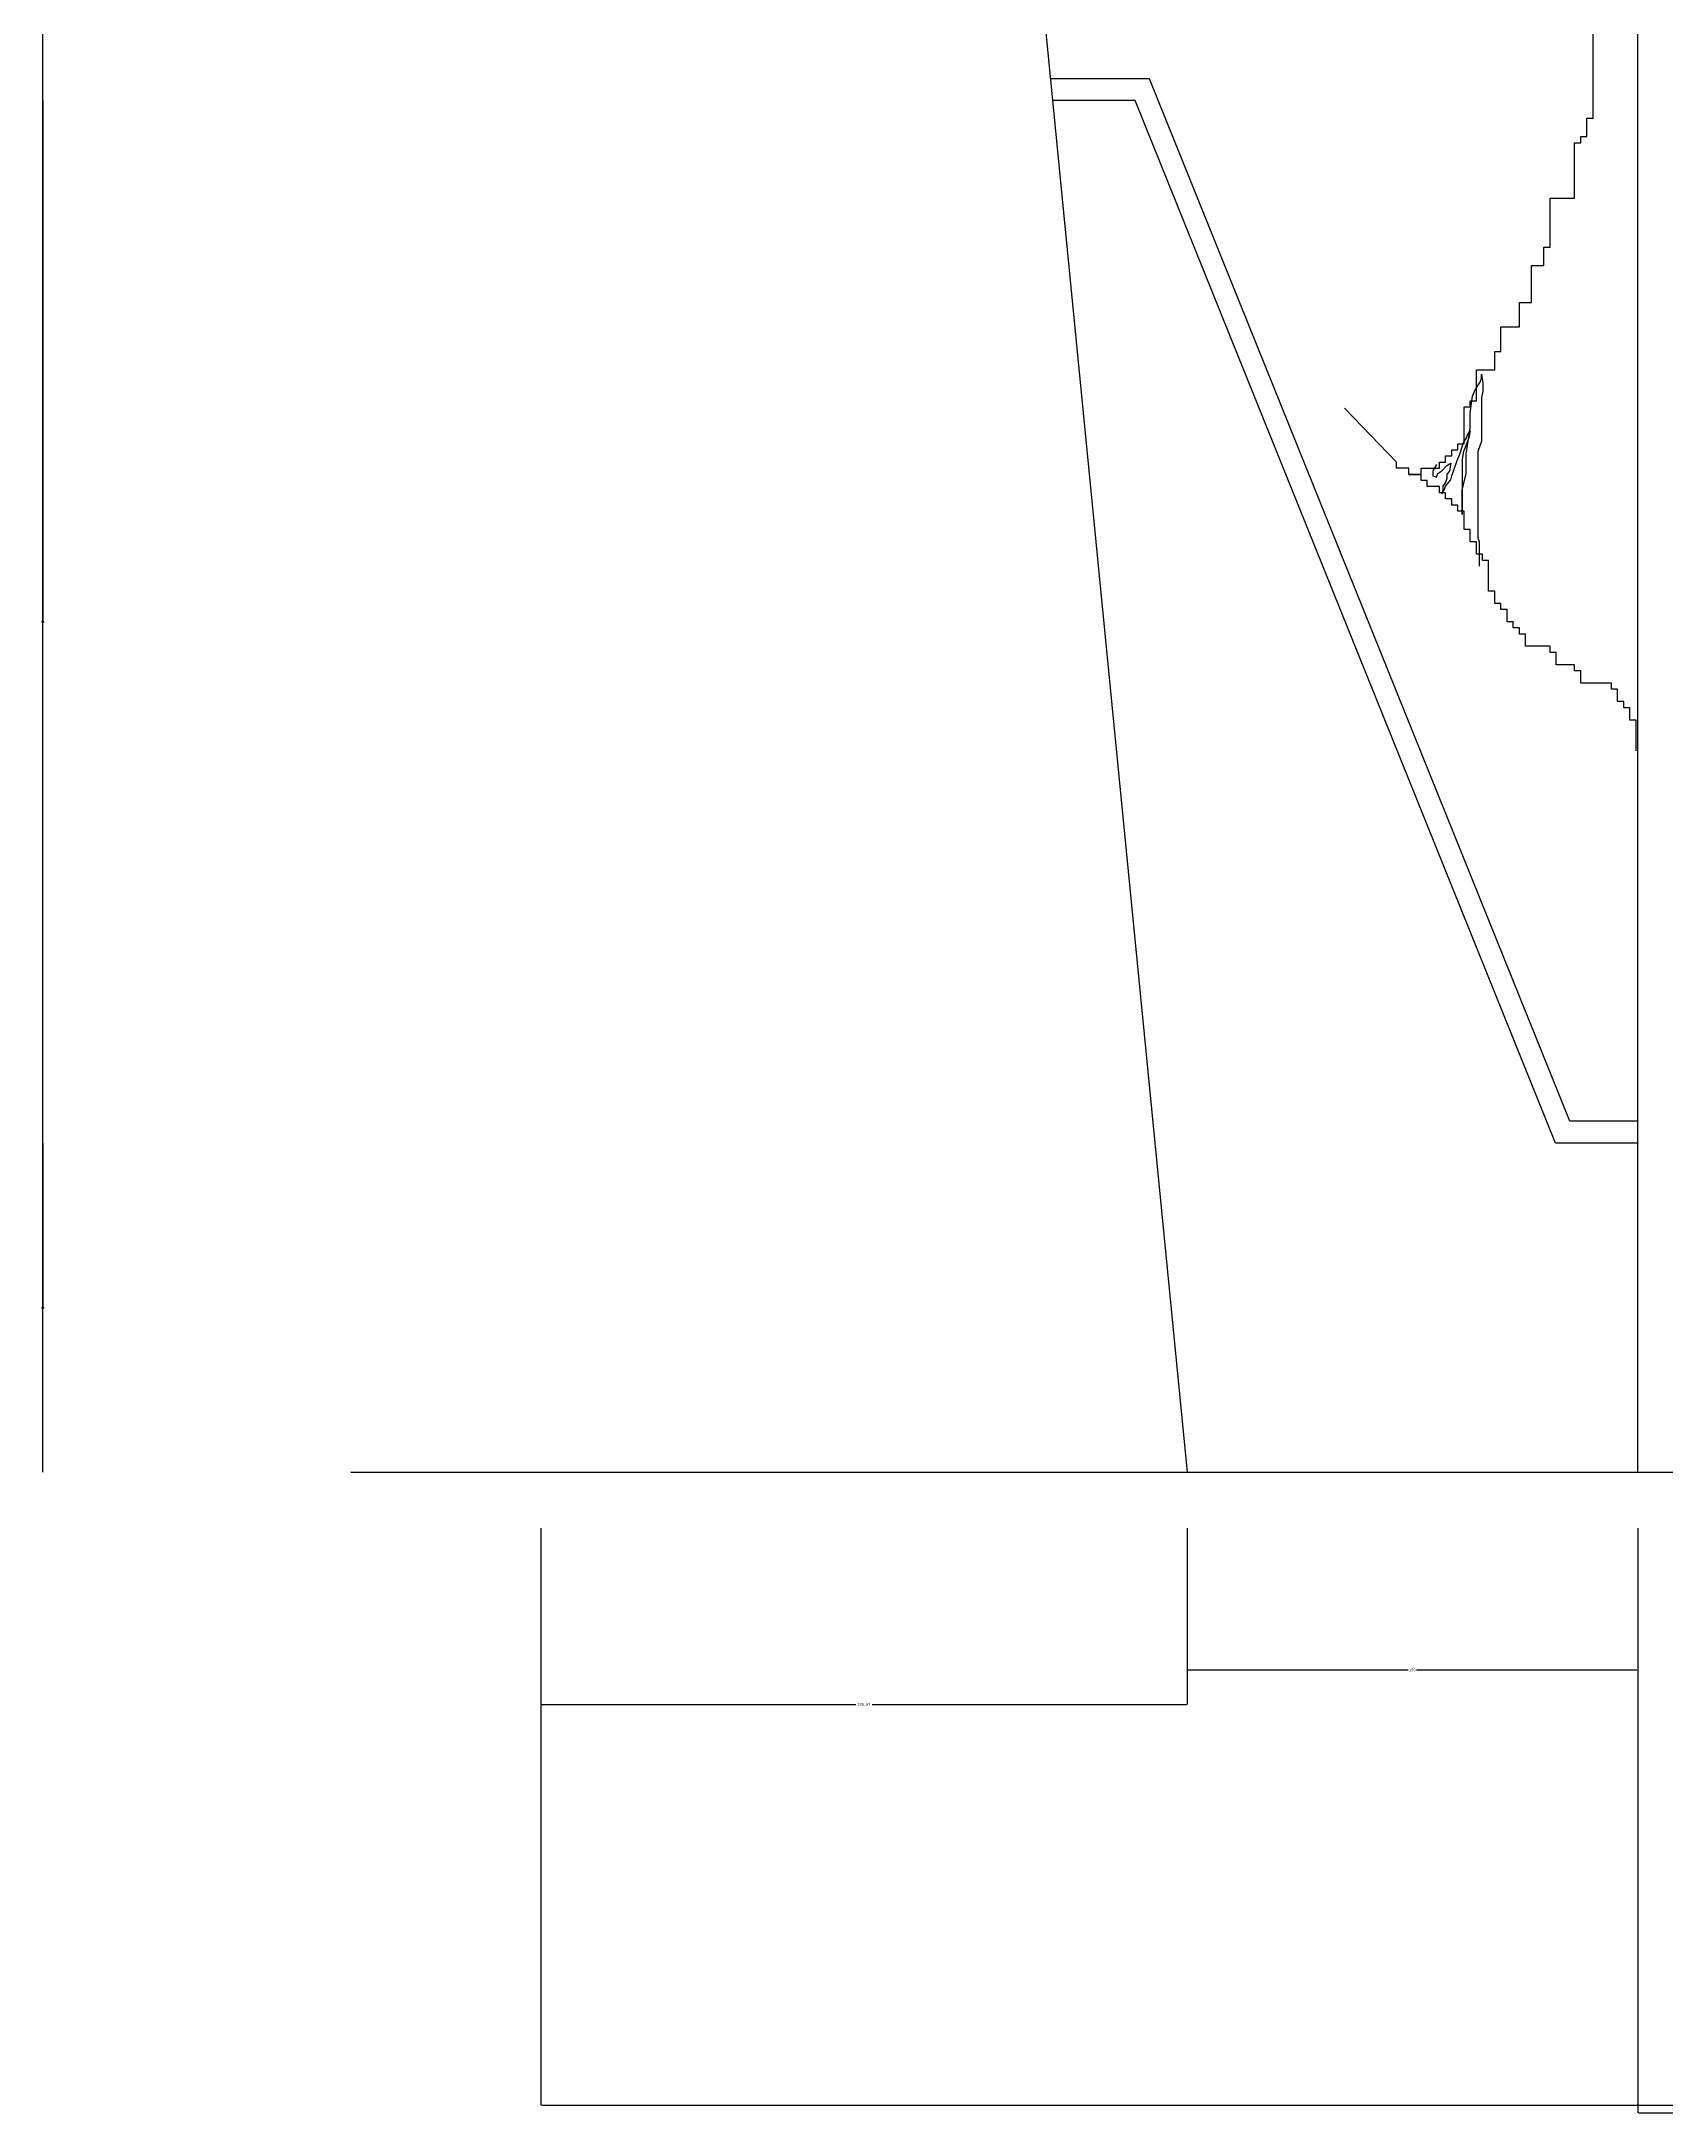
# Model space of a CAD drawing. Header units: metres. Extents: x -150 to 5859, y 346 to 5792.
# Drawn here: x -102 to 490, y 1239 to 1995 of the extents above; entities that cross this region are included whole.
import ezdxf

# ---------------------------------------------------------------- set-up
doc = ezdxf.new("R2010")
doc.units = ezdxf.units.M
for name, color, linetype in [('2', 2, 'Continuous'), ('3', 3, 'Continuous'), ('4', 4, 'Continuous'), ('7', 7, 'Continuous'), ('BH', 3, 'Continuous'), ('DIM', 3, 'Continuous')]:
    doc.layers.add(name, color=color, linetype=linetype)
doc.dimstyles.get("Standard").update_dxf_attribs({"dimtxt": 2.5, "dimasz": 2.5, "dimexe": 1.25, "dimexo": 0.625, "dimtad": 1, "dimcen": 2.5, "dimazin": 3, "dimtfac": 1, "dimtmove": 0, "dimatfit": 3})

# ---------------------------------------------------------------- blocks, each defined once
blk = doc.blocks.new('*D3')
for p, q in [((80.1, 1452.58), (80.1, 1242.32)), ((2380.1, 1452.58), (2380.1, 1242.32)), ((80.35, 1242.32), (1228.1, 1242.32)), ((1232.1, 1242.32), (2379.85, 1242.32))]:
    blk.add_line(p, q)
at = {"layer": 'Defpoints'}
for p in [(80.1, 1452.58), (2380.1, 1452.58), (80.1, 1242.32)]:
    blk.add_point(p, dxfattribs=at)
at = {"layer": 'DIM', "insert": (1230.1, 1242.32), "char_height": 1, "attachment_point": 5}
blk.add_mtext('2300', dxfattribs=at)
blk = doc.blocks.new('*D13')
for p, q in [((-101.48, 3872.94), (-101.48, 2672.94)), ((-101.73, 2672.94), (-101.98, 2672.94)), ((-101.48, 1472.94), (-101.48, 2672.94)), ((-101.48, 2672.94), (-101.48, 2672.94)), ((-101.23, 2672.94), (-100.98, 2672.94))]:
    blk.add_line(p, q)
at = {"layer": 'Defpoints'}
for p in [(-101.48, 3872.94), (-101.48, 2672.94), (-101.48, 1472.94)]:
    blk.add_point(p, dxfattribs=at)
at = {"layer": 'DIM', "insert": (-101.48, 2674.065), "char_height": 1, "attachment_point": 5}
blk.add_mtext('0', dxfattribs=at)
blk = doc.blocks.new('*D14')
for p, q in [((-101.48, 3522.94), (-101.48, 2747.94)), ((-101.73, 2747.94), (-101.98, 2747.94)), ((-101.48, 1972.94), (-101.48, 2747.94)), ((-101.48, 2747.94), (-101.48, 2747.94)), ((-101.23, 2747.94), (-100.98, 2747.94))]:
    blk.add_line(p, q)
at = {"layer": 'Defpoints'}
for p in [(-101.48, 3522.94), (-101.48, 2747.94), (-101.48, 1972.94)]:
    blk.add_point(p, dxfattribs=at)
at = {"layer": 'DIM', "insert": (-101.48, 2749.065), "char_height": 1, "attachment_point": 5}
blk.add_mtext('0', dxfattribs=at)
blk = doc.blocks.new('*D15')
for p, q in [((315.77, 1452.58), (315.77, 1400.9)), ((480.1, 1452.58), (480.1, 1400.9)), ((316.02, 1400.9), (396.435, 1400.9)), ((399.435, 1400.9), (479.85, 1400.9))]:
    blk.add_line(p, q)
at = {"layer": 'Defpoints'}
for p in [(315.77, 1452.58), (480.1, 1452.58), (315.77, 1400.9)]:
    blk.add_point(p, dxfattribs=at)
at = {"layer": 'DIM', "insert": (397.935, 1400.9), "char_height": 1, "attachment_point": 5}
blk.add_mtext('150', dxfattribs=at)
blk = doc.blocks.new('*D16')
for p, q in [((-101.48, 1972.94), (-101.48, 1782.94)), ((-101.73, 1782.94), (-101.98, 1782.94)), ((-101.48, 1592.94), (-101.48, 1782.94)), ((-101.48, 1782.94), (-101.48, 1782.94)), ((-101.23, 1782.94), (-100.98, 1782.94))]:
    blk.add_line(p, q)
at = {"layer": 'Defpoints'}
for p in [(-101.48, 1972.94), (-101.48, 1782.94), (-101.48, 1592.94)]:
    blk.add_point(p, dxfattribs=at)
at = {"layer": 'DIM', "insert": (-101.48, 1784.065), "char_height": 1, "attachment_point": 5}
blk.add_mtext('0', dxfattribs=at)
blk = doc.blocks.new('*D17')
for p, q in [((-101.48, 1592.94), (-101.48, 1532.94)), ((-101.73, 1532.94), (-101.98, 1532.94)), ((-101.48, 1472.94), (-101.48, 1532.94)), ((-101.48, 1532.94), (-101.48, 1532.94)), ((-101.23, 1532.94), (-100.98, 1532.94))]:
    blk.add_line(p, q)
at = {"layer": 'Defpoints'}
for p in [(-101.48, 1592.94), (-101.48, 1532.94), (-101.48, 1472.94)]:
    blk.add_point(p, dxfattribs=at)
at = {"layer": 'DIM', "insert": (-101.48, 1534.065), "char_height": 1, "attachment_point": 5}
blk.add_mtext('0', dxfattribs=at)
blk = doc.blocks.new('*D18')
for p, q in [((80.1, 1452.58), (80.1, 1388.25)), ((315.77, 1452.58), (315.77, 1388.25)), ((80.35, 1388.25), (194.935, 1388.25)), ((200.935, 1388.25), (315.52, 1388.25))]:
    blk.add_line(p, q)
at = {"layer": 'Defpoints'}
for p in [(80.1, 1452.58), (315.77, 1452.58), (80.1, 1388.25)]:
    blk.add_point(p, dxfattribs=at)
at = {"layer": 'DIM', "insert": (197.935, 1388.25), "char_height": 1, "attachment_point": 5}
blk.add_mtext('235,67', dxfattribs=at)
blk = doc.blocks.new('*D19')
for p, q in [((480.1, 1452.58), (480.1, 1239.5)), ((530.1, 1452.58), (530.1, 1239.5)), ((480.35, 1239.5), (504.1, 1239.5)), ((506.1, 1239.5), (529.85, 1239.5))]:
    blk.add_line(p, q)
at = {"layer": 'Defpoints'}
for p in [(480.1, 1452.58), (530.1, 1452.58), (480.1, 1239.5)]:
    blk.add_point(p, dxfattribs=at)
at = {"layer": 'DIM', "insert": (505.1, 1239.5), "char_height": 1, "attachment_point": 5}
blk.add_mtext('50', dxfattribs=at)

msp = doc.modelspace()

# ---------------------------------------------------------------- hatches: boundary and pattern name
at = {"layer": 'BH'}
h = msp.add_hatch(dxfattribs=at)
h.set_pattern_fill('ANSI34', scale=200)
h.paths.add_polyline_path([(296.82, 1972.94), (266.67, 1972.94), (315.77, 1472.94), (480.1, 1472.94), (480.1, 1592.94), (450.1, 1592.94)])

# ---------------------------------------------------------------- linework, layer by layer
at = {"layer": '2'}
msp.add_line((10.86, 1472.94), (2481.55, 1472.94), dxfattribs=at)
msp.add_lwpolyline([(315.77, 1472.94), (480.1, 1472.94), (480.1, 3872.94), (80.1, 3872.94), (315.77, 1472.94)], dxfattribs=at)
at = {"layer": '3'}
msp.add_lwpolyline([(480.1, 1600.94), (455.41, 1600.94), (302.13, 1980.94), (265.89, 1980.94)], dxfattribs=at)
at = {"layer": '4'}
msp.add_lwpolyline([(480.1, 1592.94), (450.1, 1592.94), (296.82, 1972.94), (266.67, 1972.94)], dxfattribs=at)
at = {"layer": '7'}
msp.add_lwpolyline([(480.1, 1472.94), (480.1, 3572.94), (1980.1, 3572.94), (1980.1, 1472.94)], dxfattribs=at)
at = {"layer": 'BH'}
for p, q in [((463.83, 1966.55), (463.83, 2029.23)), ((461.59, 1966.55), (463.83, 1966.55)), ((461.59, 1959.83), (461.59, 1966.55)), ((457.11, 1957.59), (459.35, 1957.59)), ((457.11, 1937.45), (457.11, 1957.59)), ((459.35, 1959.83), (461.59, 1959.83)), ((459.35, 1957.59), (459.35, 1959.83)), ((448.15, 1937.45), (457.11, 1937.45)), ((448.15, 1919.54), (448.15, 1937.45)), ((445.91, 1919.54), (448.15, 1919.54)), ((445.91, 1912.82), (445.91, 1919.54)), ((441.43, 1912.82), (445.91, 1912.82)), ((441.43, 1899.39), (441.43, 1912.82)), ((436.95, 1899.39), (441.43, 1899.39)), ((436.95, 1890.44), (436.95, 1899.39)), ((430.23, 1890.44), (436.95, 1890.44)), ((430.23, 1881.48), (430.23, 1890.44)), ((421.27, 1874.77), (427.99, 1874.77)), ((421.27, 1863.57), (421.27, 1874.77)), ((427.99, 1881.48), (430.23, 1881.48)), ((427.99, 1874.77), (427.99, 1881.48)), ((419.9, 1865.22), (420.84, 1867.57)), ((420.84, 1867.57), (422.71, 1870.38)), ((422.71, 1870.38), (423.18, 1871.79)), ((423.18, 1873.2), (423.65, 1869.92)), ((423.18, 1871.79), (423.18, 1873.2)), ((423.65, 1867.1), (423.18, 1864.76)), ((423.65, 1869.92), (423.65, 1867.1)), ((392.15, 1841.19), (373.16, 1860.87)), ((416.79, 1861.33), (419.03, 1861.33)), ((416.79, 1847.9), (416.79, 1861.33)), ((418.96, 1859.13), (419.9, 1865.22)), ((418.96, 1853.5), (418.96, 1859.13)), ((419.03, 1863.57), (421.27, 1863.57)), ((419.03, 1861.33), (419.03, 1863.57)), ((423.18, 1864.76), (423.18, 1848.8)), ((417.55, 1844.11), (418.96, 1853.5)), ((418.02, 1851.15), (418.96, 1852.56)), ((418.96, 1852.56), (418.49, 1850.21)), ((412.31, 1845.66), (414.55, 1845.66)), ((412.31, 1843.42), (412.31, 1845.66)), ((414.26, 1841.77), (415.2, 1844.11)), ((414.55, 1847.9), (416.79, 1847.9)), ((414.55, 1845.66), (414.55, 1847.9)), ((415.2, 1844.11), (416.61, 1848.33)), ((416.61, 1845.05), (416.14, 1842.24)), ((416.61, 1848.33), (417.55, 1849.74)), ((417.55, 1847.4), (416.61, 1845.05)), ((417.55, 1849.74), (418.02, 1851.15)), ((418.49, 1850.21), (417.55, 1847.4)), ((417.55, 1837.08), (417.55, 1844.11)), ((423.18, 1848.8), (421.78, 1845.05)), ((421.78, 1845.05), (421.78, 1813.62)), ((392.15, 1838.95), (392.15, 1841.19)), ((396.63, 1838.95), (392.15, 1838.95)), ((396.63, 1836.71), (396.63, 1838.95)), ((396.63, 1836.71), (401.11, 1836.71)), ((401.11, 1836.71), (396.63, 1836.71)), ((401.11, 1836.71), (401.11, 1838.95)), ((401.11, 1838.95), (407.83, 1838.95)), ((401.11, 1834.47), (401.11, 1836.71)), ((406.75, 1840.36), (405.35, 1838.01)), ((405.35, 1838.01), (405.35, 1836.14)), ((406.75, 1835.67), (407.22, 1837.08)), ((407.22, 1837.08), (408.63, 1838.01)), ((407.83, 1841.19), (410.07, 1841.19)), ((407.83, 1838.95), (407.83, 1841.19)), ((408.63, 1838.01), (410.51, 1839.89)), ((410.07, 1843.42), (412.31, 1843.42)), ((410.07, 1841.19), (410.07, 1843.42)), ((410.51, 1839.89), (411.92, 1840.83)), ((411.45, 1838.01), (410.51, 1836.61)), ((410.51, 1836.61), (410.51, 1835.2)), ((411.92, 1840.83), (411.45, 1838.01)), ((412.39, 1836.14), (413.33, 1838.95)), ((413.33, 1838.95), (414.26, 1841.77)), ((416.14, 1842.24), (416.14, 1822.06)), ((416.14, 1830.98), (417.55, 1837.08)), ((403.35, 1834.47), (401.11, 1834.47)), ((403.35, 1832.23), (403.35, 1834.47)), ((407.83, 1832.23), (403.35, 1832.23)), ((405.35, 1836.14), (406.75, 1835.67)), ((407.83, 1829.99), (407.83, 1832.23)), ((410.07, 1829.99), (407.83, 1829.99)), ((408.63, 1829.57), (409.57, 1830.98)), ((409.1, 1830.98), (408.63, 1829.57)), ((410.04, 1833.79), (409.1, 1832.38)), ((409.1, 1832.38), (409.1, 1830.98)), ((409.57, 1830.98), (410.04, 1832.38)), ((410.51, 1835.2), (410.04, 1833.79)), ((410.04, 1832.38), (411.92, 1834.73)), ((410.07, 1827.75), (410.07, 1829.99)), ((411.92, 1834.73), (412.39, 1836.14)), ((416.14, 1822.06), (416.14, 1830.98)), ((412.31, 1827.75), (410.07, 1827.75)), ((412.31, 1825.52), (412.31, 1827.75)), ((414.55, 1825.52), (412.31, 1825.52)), ((414.55, 1823.28), (414.55, 1825.52)), ((416.79, 1823.28), (414.55, 1823.28)), ((416.79, 1816.56), (416.79, 1823.28)), ((419.03, 1816.56), (416.79, 1816.56)), ((419.03, 1812.08), (419.03, 1816.56)), ((421.78, 1813.62), (422.25, 1812.21)), ((421.27, 1812.08), (419.03, 1812.08)), ((421.27, 1807.61), (421.27, 1812.08)), ((423.51, 1807.61), (421.27, 1807.61)), ((422.25, 1812.21), (422.25, 1803.3)), ((423.51, 1805.37), (423.51, 1807.61)), ((425.75, 1805.37), (423.51, 1805.37)), ((425.75, 1794.17), (425.75, 1805.37)), ((427.99, 1794.17), (425.75, 1794.17)), ((427.99, 1789.7), (427.99, 1794.17)), ((430.23, 1789.7), (427.99, 1789.7)), ((430.23, 1787.46), (430.23, 1789.7)), ((432.47, 1787.46), (430.23, 1787.46)), ((432.47, 1782.98), (432.47, 1787.46)), ((434.71, 1782.98), (432.47, 1782.98)), ((434.71, 1780.74), (434.71, 1782.98)), ((436.95, 1780.74), (434.71, 1780.74)), ((436.95, 1778.5), (436.95, 1780.74)), ((439.19, 1778.5), (436.95, 1778.5)), ((439.19, 1774.03), (439.19, 1778.5)), ((448.15, 1774.03), (439.19, 1774.03)), ((448.15, 1771.79), (448.15, 1774.03)), ((450.39, 1771.79), (448.15, 1771.79)), ((450.39, 1767.31), (450.39, 1771.79)), ((457.11, 1767.31), (450.39, 1767.31)), ((457.11, 1765.07), (457.11, 1767.31)), ((459.35, 1765.07), (457.11, 1765.07)), ((459.35, 1760.59), (459.35, 1765.07)), ((470.55, 1760.59), (459.35, 1760.59)), ((470.55, 1758.36), (470.55, 1760.59)), ((472.79, 1758.36), (470.55, 1758.36)), ((472.79, 1753.88), (472.79, 1758.36)), ((475.03, 1753.88), (472.79, 1753.88)), ((475.03, 1751.64), (475.03, 1753.88)), ((477.27, 1751.64), (475.03, 1751.64)), ((477.27, 1747.16), (477.27, 1751.64)), ((479.51, 1747.16), (477.27, 1747.16)), ((479.51, 1735.97), (479.51, 1747.16))]:
    msp.add_line(p, q, dxfattribs=at)

# ---------------------------------------------------------------- dimensions: what is measured, and where the dimension line sits
at = {"layer": 'DIM'}
for base, p1, p2, picture, middle in [((-101.48, 2672.94), (-101.48, 3872.94), (-101.48, 1472.94), '*D13', (-101.48, 2674.065)), ((-101.48, 2747.94), (-101.48, 3522.94), (-101.48, 1972.94), '*D14', (-101.48, 2749.065)), ((-101.48, 1782.94), (-101.48, 1972.94), (-101.48, 1592.94), '*D16', (-101.48, 1784.065)), ((-101.48, 1532.94), (-101.48, 1592.94), (-101.48, 1472.94), '*D17', (-101.48, 1534.065)), ((80.1, 1242.32), (80.1, 1452.58), (2380.1, 1452.58), '*D3', (1230.1, 1242.32)), ((80.1, 1388.25), (80.1, 1452.58), (315.77, 1452.58), '*D18', (197.935, 1388.25)), ((480.1, 1239.5), (480.1, 1452.58), (530.1, 1452.58), '*D19', (505.1, 1239.5))]:
    dim = msp.add_linear_dim(base=base, p1=p1, p2=p2, dimstyle='Standard', dxfattribs=at)
    dim.commit()
    dim.dimension.update_dxf_attribs({"geometry": picture, "text_midpoint": middle})
dim = msp.add_linear_dim(base=(315.77, 1400.9), p1=(315.77, 1452.58), p2=(480.1, 1452.58), text='150', dimstyle='Standard', dxfattribs=at)
dim.commit()
dim.dimension.update_dxf_attribs({"geometry": '*D15', "text_midpoint": (397.935, 1400.9)})

doc.saveas('drawing.dxf')
